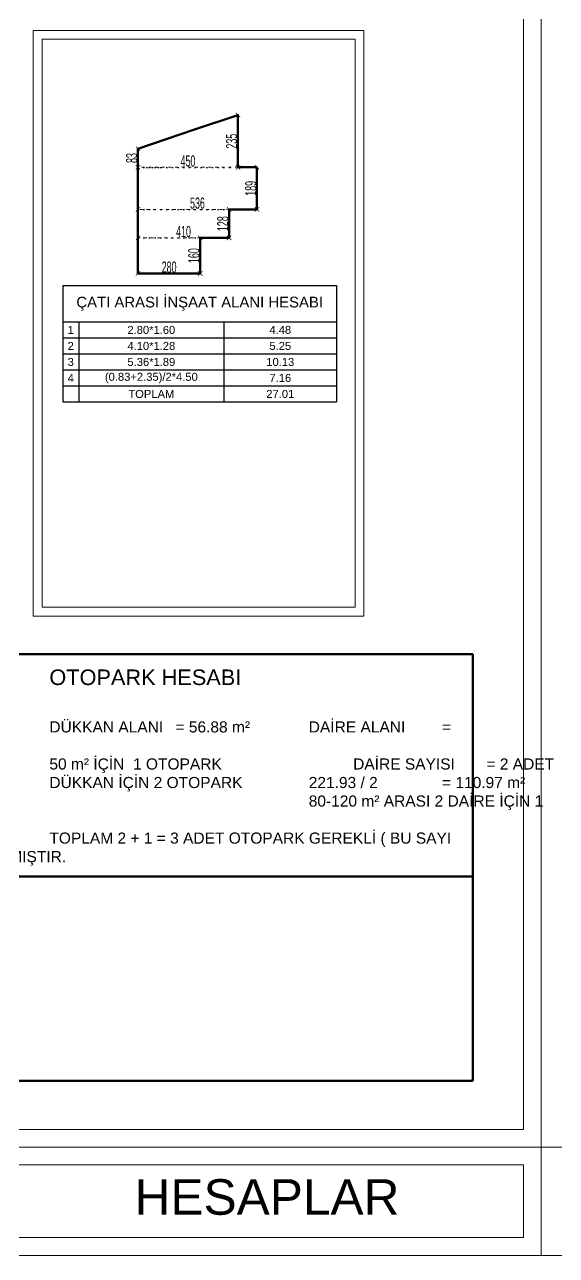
# Model space of a CAD drawing. Header units: millimetres. Extents: x 7519 to 33116, y -1769 to 3101.
# Drawn here: x 13177 to 13776, y 562 to 1947 of the extents above; entities that cross this region are included whole.
import ezdxf

# ---------------------------------------------------------------- set-up
doc = ezdxf.new("R2010")
doc.units = ezdxf.units.MM
doc.linetypes.add('ACAD_ISO03W100', pattern=[30, 12, -18])
doc.linetypes.add('DOT', pattern=[6.35, 0, -6.35])
for name, color, linetype, lineweight in [('duvar', 145, 'Continuous', 53), ('iç ölçü x', 20, 'Continuous', 9), ('KÜTÜPHANE', 34, 'Continuous', 30)]:
    doc.layers.add(name, color=color, linetype=linetype, lineweight=lineweight)
doc.styles.get("Standard").update_dxf_attribs({"font": 'arial.ttf'})
doc.styles.add('UMUT İÇ ÖLÇÜ YAZISI', font='ARIALN.TTF', dxfattribs={"width": 0.7, "height": 12.5})
doc.dimstyles.new('UMUT İÇ ÖLÇÜ', dxfattribs={"dimtxt": 12.5, "dimasz": 5, "dimexe": 1.25, "dimexo": 0.625, "dimtad": 1, "dimtoh": 1, "dimdec": 0, "dimzin": 12, "dimtxsty": 'UMUT İÇ ÖLÇÜ YAZISI', "dimblk": 'ARCHTICK', "dimcen": 5, "dimclrd": 1, "dimclre": 2, "dimclrt": 3, "dimadec": 0, "dimazin": 0, "dimtfac": 1, "dimtdec": 0, "dimtix": 1, "dimtmove": 0, "dimatfit": 3, "dimldrblk": 'ARCHTICK', "dimfxl": 35, "dimfxlon": 1, "dimtfillclr": 256, "dimarcsym": 0})

# ---------------------------------------------------------------- blocks, each defined once
blk = doc.blocks.new('*T379')
at = {"layer": 'iç ölçü x', "color": 0, "linetype": 'ByBlock', "lineweight": -2, "transparency": 16777216}
for p, q in [((0, 0), (308.2, 0)), ((0, 0), (0, -131)), ((308.2, 0), (308.2, -131)), ((0, -41), (308.2, -41)), ((18, -41), (18, -131)), ((181.4, -41), (181.4, -131)), ((0, -59), (308.2, -59)), ((0, -77), (308.2, -77)), ((0, -95), (308.2, -95)), ((0, -113), (308.2, -113)), ((0, -131), (308.2, -131))]:
    blk.add_line(p, q, dxfattribs=at)
at = {"layer": 'iç ölçü x', "color": 0, "transparency": 16777216, "attachment_point": 5}
for s, insert, char_height, width in [('ÇATI ARASI İNŞAAT ALANI HESABI', (154.1, -20.5), 12, 302.243), ('1', (9, -50), 9, 12), ('2.80*1.60', (99.7, -50), 9, 157.438), ('4.48', (244.8, -50), 9, 120.805), ('2', (9, -68), 9, 12), ('4.10*1.28', (99.7, -68), 9, 157.438), ('5.25', (244.8, -68), 9, 120.805), ('3', (9, -86), 9, 12), ('5.36*1.89', (99.7, -86), 9, 157.438), ('10.13', (244.8, -86), 9, 120.805), ('4', (9, -104), 9, 12), ('(0.83+2.35)/2*4.50', (99.7, -104), 9, 157.438), ('7.16', (244.8, -104), 9, 120.805), ('TOPLAM', (99.7, -122), 9, 157.438), ('27.01', (244.8, -122), 9, 120.805)]:
    blk.add_mtext(s, dxfattribs=dict(at, insert=insert, char_height=char_height, width=width))
blk = doc.blocks.new('_ArchTick')
at = {"color": 0, "linetype": 'ByBlock', "const_width": 0.15}
blk.add_lwpolyline([(-0.5, -0.5), (0.5, 0.5)], dxfattribs=at)
blk = doc.blocks.new('*D380')
at = {"layer": 'Defpoints', "color": 0, "linetype": 'DOT', "transparency": 16777216}
for p in [(13304.7, 1666.7), (13304.7, 1666.7), (13374.7, 1666.7)]:
    blk.add_point(p, dxfattribs=at)
at = {"layer": 'iç ölçü x', "color": 2, "linetype": 'DOT', "lineweight": -2, "transparency": 16777216}
for p, q in [((13304.7, 1666.7), (13304.7, 1668)), ((13374.7, 1666.7), (13374.7, 1668))]:
    blk.add_line(p, q, dxfattribs=at)
at = {"layer": 'iç ölçü x', "color": 1, "linetype": 'DOT', "lineweight": -2, "transparency": 16777216}
blk.add_line((13374.7, 1666.7), (13304.7, 1666.7), dxfattribs=at)
at = {"layer": 'iç ölçü x', "color": 1, "linetype": 'DOT', "lineweight": -2, "transparency": 16777216, "xscale": 5, "yscale": 5, "zscale": 5, "rotation": 180}
blk.add_blockref('_ArchTick', (13304.7, 1666.7), dxfattribs=at)
at = {"layer": 'iç ölçü x', "color": 1, "linetype": 'DOT', "lineweight": -2, "transparency": 16777216, "xscale": 5, "yscale": 5, "zscale": 5}
blk.add_blockref('_ArchTick', (13374.7, 1666.7), dxfattribs=at)
at = {"layer": 'iç ölçü x', "color": 3, "linetype": 'DOT', "transparency": 16777216, "insert": (13339.7, 1673.7), "char_height": 12.5, "attachment_point": 5, "style": 'UMUT İÇ ÖLÇÜ YAZISI'}
blk.add_mtext('280', dxfattribs=at)
blk = doc.blocks.new('*D381')
at = {"layer": 'Defpoints', "color": 0, "linetype": 'DOT', "transparency": 16777216}
for p in [(13374.7, 1706.7), (13374.7, 1666.7), (13374.7, 1666.7)]:
    blk.add_point(p, dxfattribs=at)
at = {"layer": 'iç ölçü x', "color": 2, "linetype": 'DOT', "lineweight": -2, "transparency": 16777216}
for p, q in [((13374.7, 1706.7), (13373.4, 1706.7)), ((13374.7, 1666.7), (13373.4, 1666.7))]:
    blk.add_line(p, q, dxfattribs=at)
at = {"layer": 'iç ölçü x', "color": 1, "linetype": 'DOT', "lineweight": -2, "transparency": 16777216}
blk.add_line((13374.7, 1706.7), (13374.7, 1666.7), dxfattribs=at)
at = {"layer": 'iç ölçü x', "color": 1, "linetype": 'DOT', "lineweight": -2, "transparency": 16777216, "xscale": 5, "yscale": 5, "zscale": 5}
for p, rotation in [((13374.7, 1706.7), 90), ((13374.7, 1666.7), 270)]:
    blk.add_blockref('_ArchTick', p, dxfattribs=dict(at, rotation=rotation))
at = {"layer": 'iç ölçü x', "color": 3, "linetype": 'DOT', "transparency": 16777216, "insert": (13367.6, 1686.7), "char_height": 12.5, "attachment_point": 5, "rotation": 90, "style": 'UMUT İÇ ÖLÇÜ YAZISI'}
blk.add_mtext('160', dxfattribs=at)
blk = doc.blocks.new('*D382')
at = {"layer": 'Defpoints', "color": 0, "linetype": 'DOT', "transparency": 16777216}
for p in [(13304.7, 1706.7), (13407.2, 1706.7), (13407.2, 1706.7)]:
    blk.add_point(p, dxfattribs=at)
at = {"layer": 'iç ölçü x', "color": 2, "linetype": 'DOT', "lineweight": -2, "transparency": 16777216}
for p, q in [((13304.7, 1706.7), (13304.7, 1707.9)), ((13407.2, 1706.7), (13407.2, 1707.9))]:
    blk.add_line(p, q, dxfattribs=at)
at = {"layer": 'iç ölçü x', "color": 1, "linetype": 'DOT', "lineweight": -2, "transparency": 16777216}
blk.add_line((13304.7, 1706.7), (13407.2, 1706.7), dxfattribs=at)
at = {"layer": 'iç ölçü x', "color": 1, "linetype": 'DOT', "lineweight": -2, "transparency": 16777216, "xscale": 5, "yscale": 5, "zscale": 5, "rotation": 180}
blk.add_blockref('_ArchTick', (13304.7, 1706.7), dxfattribs=at)
at = {"layer": 'iç ölçü x', "color": 1, "linetype": 'DOT', "lineweight": -2, "transparency": 16777216, "xscale": 5, "yscale": 5, "zscale": 5}
blk.add_blockref('_ArchTick', (13407.2, 1706.7), dxfattribs=at)
at = {"layer": 'iç ölçü x', "color": 3, "linetype": 'DOT', "transparency": 16777216, "insert": (13355.9, 1713.7), "char_height": 12.5, "attachment_point": 5, "style": 'UMUT İÇ ÖLÇÜ YAZISI'}
blk.add_mtext('410', dxfattribs=at)
blk = doc.blocks.new('*D383')
at = {"layer": 'Defpoints', "color": 0, "linetype": 'DOT', "transparency": 16777216}
for p in [(13407.2, 1738.7), (13407.2, 1706.7), (13407.2, 1706.7)]:
    blk.add_point(p, dxfattribs=at)
at = {"layer": 'iç ölçü x', "color": 2, "linetype": 'DOT', "lineweight": -2, "transparency": 16777216}
for p, q in [((13407.2, 1738.7), (13405.9, 1738.7)), ((13407.2, 1706.7), (13405.9, 1706.7))]:
    blk.add_line(p, q, dxfattribs=at)
at = {"layer": 'iç ölçü x', "color": 1, "linetype": 'DOT', "lineweight": -2, "transparency": 16777216}
blk.add_line((13407.2, 1738.7), (13407.2, 1706.7), dxfattribs=at)
at = {"layer": 'iç ölçü x', "color": 1, "linetype": 'DOT', "lineweight": -2, "transparency": 16777216, "xscale": 5, "yscale": 5, "zscale": 5}
for p, rotation in [((13407.2, 1738.7), 90), ((13407.2, 1706.7), 270)]:
    blk.add_blockref('_ArchTick', p, dxfattribs=dict(at, rotation=rotation))
at = {"layer": 'iç ölçü x', "color": 3, "linetype": 'DOT', "transparency": 16777216, "insert": (13400.1, 1722.7), "char_height": 12.5, "attachment_point": 5, "rotation": 90, "style": 'UMUT İÇ ÖLÇÜ YAZISI'}
blk.add_mtext('128', dxfattribs=at)
blk = doc.blocks.new('*D384')
at = {"layer": 'Defpoints', "color": 0, "linetype": 'DOT', "transparency": 16777216}
for p in [(13304.7, 1738.7), (13438.6, 1738.7), (13438.6, 1738.7)]:
    blk.add_point(p, dxfattribs=at)
at = {"layer": 'iç ölçü x', "color": 2, "linetype": 'DOT', "lineweight": -2, "transparency": 16777216}
for p, q in [((13304.7, 1738.7), (13304.7, 1740)), ((13438.6, 1738.7), (13438.6, 1740))]:
    blk.add_line(p, q, dxfattribs=at)
at = {"layer": 'iç ölçü x', "color": 1, "linetype": 'DOT', "lineweight": -2, "transparency": 16777216}
blk.add_line((13304.7, 1738.7), (13438.6, 1738.7), dxfattribs=at)
at = {"layer": 'iç ölçü x', "color": 1, "linetype": 'DOT', "lineweight": -2, "transparency": 16777216, "xscale": 5, "yscale": 5, "zscale": 5, "rotation": 180}
blk.add_blockref('_ArchTick', (13304.7, 1738.7), dxfattribs=at)
at = {"layer": 'iç ölçü x', "color": 1, "linetype": 'DOT', "lineweight": -2, "transparency": 16777216, "xscale": 5, "yscale": 5, "zscale": 5}
blk.add_blockref('_ArchTick', (13438.6, 1738.7), dxfattribs=at)
at = {"layer": 'iç ölçü x', "color": 3, "linetype": 'DOT', "transparency": 16777216, "insert": (13371.6, 1745.7), "char_height": 12.5, "attachment_point": 5, "style": 'UMUT İÇ ÖLÇÜ YAZISI'}
blk.add_mtext('536', dxfattribs=at)
blk = doc.blocks.new('*D385')
at = {"layer": 'Defpoints', "color": 0, "linetype": 'DOT', "transparency": 16777216}
for p in [(13438.6, 1786), (13438.6, 1738.7), (13438.6, 1738.7)]:
    blk.add_point(p, dxfattribs=at)
at = {"layer": 'iç ölçü x', "color": 2, "linetype": 'DOT', "lineweight": -2, "transparency": 16777216}
for p, q in [((13438.6, 1786), (13437.3, 1786)), ((13438.6, 1738.7), (13437.3, 1738.7))]:
    blk.add_line(p, q, dxfattribs=at)
at = {"layer": 'iç ölçü x', "color": 1, "linetype": 'DOT', "lineweight": -2, "transparency": 16777216}
blk.add_line((13438.6, 1786), (13438.6, 1738.7), dxfattribs=at)
at = {"layer": 'iç ölçü x', "color": 1, "linetype": 'DOT', "lineweight": -2, "transparency": 16777216, "xscale": 5, "yscale": 5, "zscale": 5}
for p, rotation in [((13438.6, 1786), 90), ((13438.6, 1738.7), 270)]:
    blk.add_blockref('_ArchTick', p, dxfattribs=dict(at, rotation=rotation))
at = {"layer": 'iç ölçü x', "color": 3, "linetype": 'DOT', "transparency": 16777216, "insert": (13431.6, 1762.4), "char_height": 12.5, "attachment_point": 5, "rotation": 90, "style": 'UMUT İÇ ÖLÇÜ YAZISI'}
blk.add_mtext('189', dxfattribs=at)
blk = doc.blocks.new('*D386')
at = {"layer": 'Defpoints', "color": 0, "linetype": 'DOT', "transparency": 16777216}
for p in [(13304.7, 1786), (13417.2, 1786), (13417.2, 1786)]:
    blk.add_point(p, dxfattribs=at)
at = {"layer": 'iç ölçü x', "color": 2, "linetype": 'DOT', "lineweight": -2, "transparency": 16777216}
for p, q in [((13304.7, 1786), (13304.7, 1787.3)), ((13417.2, 1786), (13417.2, 1784.8))]:
    blk.add_line(p, q, dxfattribs=at)
at = {"layer": 'iç ölçü x', "color": 1, "linetype": 'DOT', "lineweight": -2, "transparency": 16777216}
blk.add_line((13304.7, 1786), (13417.2, 1786), dxfattribs=at)
at = {"layer": 'iç ölçü x', "color": 1, "linetype": 'DOT', "lineweight": -2, "transparency": 16777216, "xscale": 5, "yscale": 5, "zscale": 5, "rotation": 180}
blk.add_blockref('_ArchTick', (13304.7, 1786), dxfattribs=at)
at = {"layer": 'iç ölçü x', "color": 1, "linetype": 'DOT', "lineweight": -2, "transparency": 16777216, "xscale": 5, "yscale": 5, "zscale": 5}
blk.add_blockref('_ArchTick', (13417.2, 1786), dxfattribs=at)
at = {"layer": 'iç ölçü x', "color": 3, "linetype": 'DOT', "transparency": 16777216, "insert": (13360.9, 1793.1), "char_height": 12.5, "attachment_point": 5, "style": 'UMUT İÇ ÖLÇÜ YAZISI'}
blk.add_mtext('450', dxfattribs=at)
blk = doc.blocks.new('*D387')
at = {"layer": 'Defpoints', "color": 0, "linetype": 'DOT', "transparency": 16777216}
for p in [(13304.7, 1806.9), (13304.7, 1806.9), (13328.2, 1786)]:
    blk.add_point(p, dxfattribs=at)
at = {"layer": 'iç ölçü x', "color": 2, "linetype": 'DOT', "lineweight": -2, "transparency": 16777216}
for p, q in [((13304.7, 1806.9), (13303.4, 1806.9)), ((13327.6, 1786), (13303.4, 1786))]:
    blk.add_line(p, q, dxfattribs=at)
at = {"layer": 'iç ölçü x', "color": 1, "linetype": 'DOT', "lineweight": -2, "transparency": 16777216}
blk.add_line((13304.7, 1786), (13304.7, 1806.9), dxfattribs=at)
at = {"layer": 'iç ölçü x', "color": 1, "linetype": 'DOT', "lineweight": -2, "transparency": 16777216, "xscale": 5, "yscale": 5, "zscale": 5}
for p, rotation in [((13304.7, 1806.9), 90), ((13304.7, 1786), 270)]:
    blk.add_blockref('_ArchTick', p, dxfattribs=dict(at, rotation=rotation))
at = {"layer": 'iç ölçü x', "color": 3, "linetype": 'DOT', "transparency": 16777216, "insert": (13297.6, 1796.5), "char_height": 12.5, "attachment_point": 5, "rotation": 90, "style": 'UMUT İÇ ÖLÇÜ YAZISI'}
blk.add_mtext('83', dxfattribs=at)
blk = doc.blocks.new('*D606')
at = {"layer": 'Defpoints', "color": 0, "linetype": 'DOT', "transparency": 16777216}
for p in [(13417.2, 1844.9), (13417.2, 1844.9), (13417.2, 1786)]:
    blk.add_point(p, dxfattribs=at)
at = {"layer": 'iç ölçü x', "color": 2, "linetype": 'DOT', "lineweight": -2, "transparency": 16777216}
for p, q in [((13417.2, 1844.9), (13415.9, 1844.9)), ((13417.2, 1786), (13415.9, 1786))]:
    blk.add_line(p, q, dxfattribs=at)
at = {"layer": 'iç ölçü x', "color": 1, "linetype": 'DOT', "lineweight": -2, "transparency": 16777216}
blk.add_line((13417.2, 1786), (13417.2, 1844.9), dxfattribs=at)
at = {"layer": 'iç ölçü x', "color": 1, "linetype": 'DOT', "lineweight": -2, "transparency": 16777216, "xscale": 5, "yscale": 5, "zscale": 5}
for p, rotation in [((13417.2, 1844.9), 90), ((13417.2, 1786), 270)]:
    blk.add_blockref('_ArchTick', p, dxfattribs=dict(at, rotation=rotation))
at = {"layer": 'iç ölçü x', "color": 3, "linetype": 'DOT', "transparency": 16777216, "insert": (13410.1, 1815.4), "char_height": 12.5, "attachment_point": 5, "rotation": 90, "style": 'UMUT İÇ ÖLÇÜ YAZISI'}
blk.add_mtext('235', dxfattribs=at)

msp = doc.modelspace()

# ---------------------------------------------------------------- linework, layer by layer
at = {"layer": 'duvar'}
for p, q in [((12281.501, 1238.481), (13681.652, 1238.481)), ((13681.652, 758.607), (13681.652, 1238.481)), ((12281.501, 988.62), (13681.652, 988.62)), ((12281.501, 758.607), (13681.652, 758.607))]:
    msp.add_line(p, q, dxfattribs=at)
msp.add_lwpolyline([(13304.652, 1666.706), (13374.652, 1666.706), (13374.652, 1706.692), (13407.152, 1706.692), (13407.152, 1738.722), (13438.595, 1738.722), (13438.595, 1786.045), (13417.152, 1786.045), (13417.152, 1844.851), (13368.402, 1828.405), (13368.402, 1828.405), (13304.652, 1806.899)], close=True, dxfattribs=at)
at = {"layer": 'iç ölçü x', "linetype": 'ACAD_ISO03W100', "ltscale": 0.25}
for p, q in [((13417.152, 1786.045), (13304.652, 1786.045)), ((13407.152, 1738.722), (13304.652, 1738.722)), ((13374.652, 1706.692), (13304.652, 1706.692))]:
    msp.add_line(p, q, dxfattribs=at)
at = {"layer": 'iç ölçü x'}
for points in [[(12197.485, 684.072), (13758.496, 684.072), (13758.496, 3100.74), (12197.485, 3100.74)], [(13758.496, 684.072), (16034.439, 684.072), (16034.439, 3100.74), (13758.496, 3100.74)], [(12217.485, 704.072), (13738.496, 704.072), (13738.496, 3080.74), (12217.485, 3080.74)], [(13186.83, 1281.31), (13558.928, 1281.31), (13558.928, 1940.031), (13186.83, 1940.031)], [(13196.83, 1291.31), (13548.928, 1291.31), (13548.928, 1930.031), (13196.83, 1930.031)], [(12197.485, 684.072), (13758.496, 684.072), (13758.496, 562.318), (12197.485, 562.318)], [(13758.496, 684.072), (16034.439, 684.072), (16034.439, 562.318), (13758.496, 562.318)], [(12217.485, 664.072), (13738.496, 664.072), (13738.496, 582.318), (12217.485, 582.318)]]:
    msp.add_lwpolyline(points, close=True, dxfattribs=at)

# ---------------------------------------------------------------- block references
msp.add_blockref('*T379', (13219.998, 1653.115))

# ---------------------------------------------------------------- texts
msp.add_text('HESAPLAR  ', height=40, dxfattribs=at).set_placement((13300.836, 608.009))
at = {"layer": 'KÜTÜPHANE', "insert": (12896.828, 1221.267), "char_height": 12.5, "attachment_point": 1}
msp.add_mtext_dynamic_manual_height_columns('\\pi308.13;{\\H1.4x;OTOPARK HESABI\\P\\pi0;\\P\\pt150,250,300,450;}DÜKKAN ALANI^I= 56.88 m²^I^IDAİRE ALANI^I= 466.48-187.67-56.88 = 221.93 m²\\P\\ptz;50 m² İÇİN  1 OTOPARK^I^I^IDAİRE SAYISI^I= 2 ADET\\PDÜKKAN İÇİN 2 OTOPARK^I^I221.93 / 2^I^I= 110.97 m²\\P^I^I^I^I^I^I80-120 m² ARASI 2 DAİRE İÇİN 1 OTOPARK\\PTOPLAM 2 + 1 = 3 ADET OTOPARK GEREKLİ ( BU SAYI PARSEL BÜNYESİNDE SAĞLANMIŞTIR.', width=828.88173, gutter_width=12.5, heights=[176.114], dxfattribs=at)

# ---------------------------------------------------------------- dimensions: what is measured, and where the dimension line sits
at = {"layer": 'iç ölçü x', "linetype": 'DOT'}
dim = msp.add_aligned_dim(p1=(13417.152, 1786.045), p2=(13417.152, 1844.851), distance=0, dimstyle='UMUT İÇ ÖLÇÜ', override={"dimlfac": 4}, dxfattribs=at)
dim.commit()
dim.dimension.update_dxf_attribs({"geometry": '*D606', "text_midpoint": (13410.145, 1815.448)})
for base, p1, p2, picture, middle in [((13304.652, 1806.899), (13328.182, 1786.045), (13304.652, 1806.899), '*D387', (13297.645, 1796.472)), ((13438.595, 1738.722), (13438.595, 1786.045), (13438.595, 1738.722), '*D385', (13431.588, 1762.383)), ((13407.152, 1706.692), (13407.152, 1738.722), (13407.152, 1706.692), '*D383', (13400.145, 1722.707)), ((13374.652, 1666.706), (13374.652, 1706.692), (13374.652, 1666.706), '*D381', (13367.645, 1686.699))]:
    dim = msp.add_linear_dim(base=base, p1=p1, p2=p2, angle=90, dimstyle='UMUT İÇ ÖLÇÜ', override={"dimlfac": 4}, dxfattribs=at)
    dim.commit()
    dim.dimension.update_dxf_attribs({"geometry": picture, "text_midpoint": middle})
for base, p1, p2, picture, middle in [((13417.152, 1786.045), (13304.652, 1786.045), (13417.152, 1786.045), '*D386', (13360.902, 1793.052)), ((13438.595, 1738.722), (13304.652, 1738.722), (13438.595, 1738.722), '*D384', (13371.624, 1745.729)), ((13407.152, 1706.692), (13304.652, 1706.692), (13407.152, 1706.692), '*D382', (13355.902, 1713.699)), ((13304.652, 1666.706), (13374.652, 1666.706), (13304.652, 1666.706), '*D380', (13339.652, 1673.713))]:
    dim = msp.add_linear_dim(base=base, p1=p1, p2=p2, dimstyle='UMUT İÇ ÖLÇÜ', override={"dimlfac": 4}, dxfattribs=at)
    dim.commit()
    dim.dimension.update_dxf_attribs({"geometry": picture, "text_midpoint": middle})

doc.saveas('drawing.dxf')
